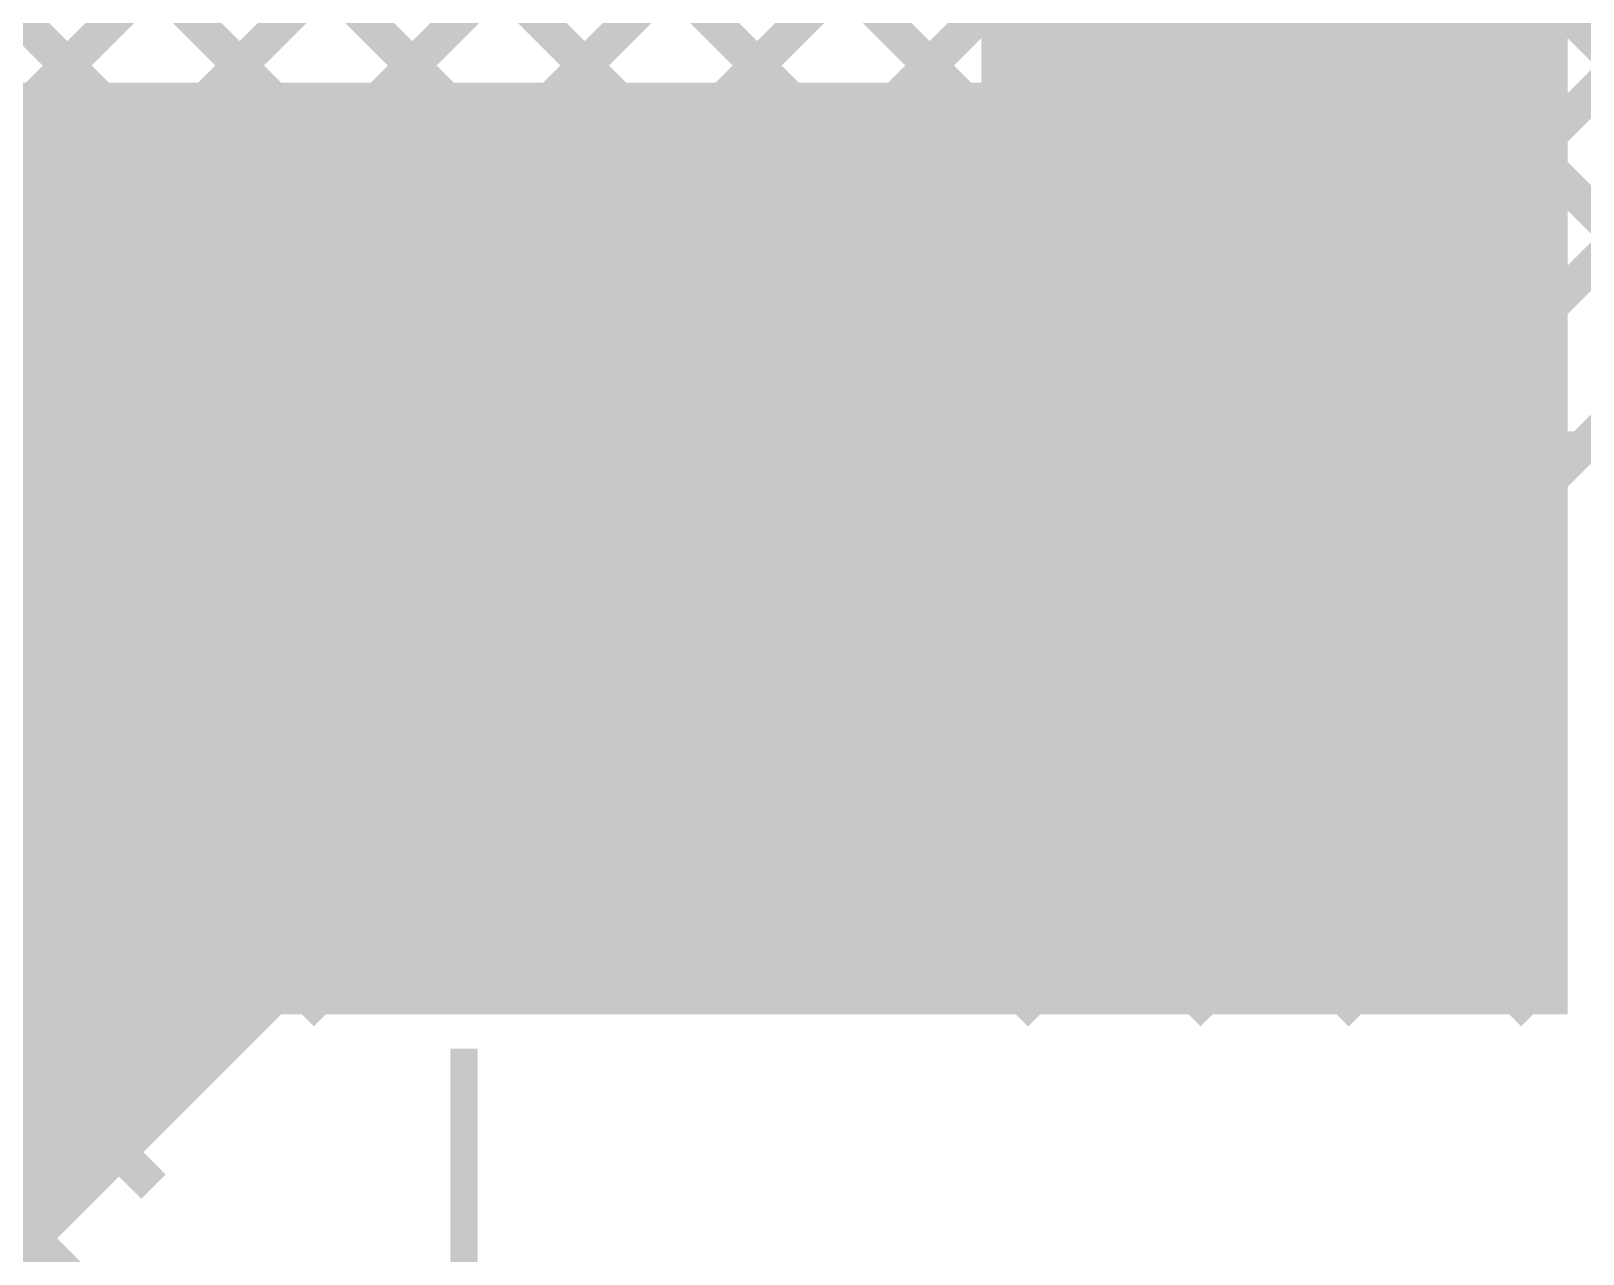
# Model space of a CAD drawing. Extents: x -5 to 112, y -62 to 71.
# Drawn here: x 10.53 to 21.96, y 16.01 to 25.02 of the extents above; entities that cross this region are included whole.
import ezdxf

# ---------------------------------------------------------------- set-up
doc = ezdxf.new("R2010")
doc.units = 0
doc.header["$MEASUREMENT"] = 0
doc.layers.get('0').update_dxf_attribs({"linetype": 'CONTINUOUS'})
for name, color, linetype in [('25-336-0_BOT', 7, 'CONTINUOUS'), ('25-336-0_DRD', 7, 'CONTINUOUS'), ('25-336-0_DRL', 2, 'CONTINUOUS'), ('25-336-0_IN1', 4, 'CONTINUOUS'), ('25-336-0_IN2', 3, 'CONTINUOUS'), ('25-336-0_SMB', 5, 'CONTINUOUS'), ('25-336-0_SMT', 10, 'CONTINUOUS'), ('25-336-0_SPT', 14, 'CONTINUOUS'), ('25-336-0_SST', 9, 'CONTINUOUS'), ('25-336-0_TOP', 12, 'CONTINUOUS'), ('THRUHOLE_TAP', 8, 'CONTINUOUS')]:
    doc.layers.add(name, color=color, linetype=linetype)

# ---------------------------------------------------------------- blocks, each defined once
blk = doc.blocks.new('ROUND_58')
at = {"const_width": 0.35052}
blk.add_lwpolyline([(-0.17526, 0, 1), (0.17526, 0, 1)], format="xyb", close=True, dxfattribs=at)
blk = doc.blocks.new('ROUND_79')
at = {"const_width": 0.10033}
blk.add_lwpolyline([(-0.050164, 0, 1), (0.050164, 0, 1)], format="xyb", close=True, dxfattribs=at)
blk = doc.blocks.new('RECTANGLE_16')
blk.add_solid([(1.3716, 1.0795), (1.3716, -1.0795), (-1.3716, 1.0795), (-1.3716, -1.0795)])
blk = doc.blocks.new('RECTANGLE_36')
blk.add_solid([(2.49936, 1.69926), (2.49936, -1.69926), (-2.49936, 1.69926), (-2.49936, -1.69926)])
blk = doc.blocks.new('ROUND_73')
at = {"const_width": 0.10033}
blk.add_lwpolyline([(-0.050164, 0, 1), (0.050164, 0, 1)], format="xyb", close=True, dxfattribs=at)

msp = doc.modelspace()

# ---------------------------------------------------------------- linework, layer by layer
at = {"layer": '25-336-0_BOT', "const_width": 0.254}
for points in [[(21.717, 25.4), (21.717, 17.907), (12.192, 17.907)], [(17.653, 25.4), (17.653, 24.511)], [(17.8816, 25.4), (17.8816, 17.907)], [(18.1102, 25.4), (18.1102, 17.907)], [(18.3388, 25.4), (18.3388, 17.907)], [(18.5674, 25.4), (18.5674, 17.907)], [(18.796, 25.4), (18.796, 17.907)], [(19.0246, 25.4), (19.0246, 17.907)], [(19.2532, 25.4), (19.2532, 17.907)], [(19.4818, 25.4), (19.4818, 17.907)], [(19.7104, 25.4), (19.7104, 17.907)], [(19.939, 25.4), (19.939, 17.907)], [(20.1676, 25.4), (20.1676, 17.907)], [(20.3962, 25.4), (20.3962, 17.907)], [(20.6248, 25.4), (20.6248, 17.907)], [(20.8534, 25.4), (20.8534, 17.907)], [(21.082, 25.4), (21.082, 17.907)], [(21.3106, 25.4), (21.3106, 17.907)], [(21.5392, 25.4), (21.5392, 17.907)], [(21.717, 24.9936), (17.653, 24.9936)], [(21.717, 24.765), (17.653, 24.765)], [(17.653, 24.511), (-4.064, 24.511)], [(10.5664, 24.511), (10.5664, 16.2814)], [(10.795, 24.511), (10.795, 16.51)], [(11.0236, 24.511), (11.0236, 16.7386)], [(11.2522, 24.511), (11.2522, 16.9672)], [(11.4808, 24.511), (11.4808, 17.1958)], [(11.7094, 24.511), (11.7094, 17.4244)], [(11.938, 24.511), (11.938, 17.653)], [(12.1666, 24.511), (12.1666, 17.8816)], [(12.3952, 24.511), (12.3952, 17.907)], [(12.6238, 24.511), (12.6238, 17.907)], [(12.8524, 24.511), (12.8524, 17.907)], [(13.081, 24.511), (13.081, 17.907)], [(13.3096, 24.511), (13.3096, 17.907)], [(13.5382, 24.511), (13.5382, 17.907)], [(13.7668, 24.511), (13.7668, 17.907)], [(13.9954, 24.511), (13.9954, 17.907)], [(14.224, 24.511), (14.224, 17.907)], [(14.4526, 24.511), (14.4526, 17.907)], [(14.6812, 24.511), (14.6812, 17.907)], [(14.9098, 24.511), (14.9098, 17.907)], [(15.1384, 24.511), (15.1384, 17.907)], [(15.367, 24.511), (15.367, 17.907)], [(15.5956, 24.511), (15.5956, 17.907)], [(15.8242, 24.511), (15.8242, 17.907)], [(16.0528, 24.511), (16.0528, 17.907)], [(16.2814, 24.511), (16.2814, 17.907)], [(16.51, 24.511), (16.51, 17.907)], [(16.7386, 24.511), (16.7386, 17.907)], [(16.9672, 24.511), (16.9672, 17.907)], [(17.1958, 24.511), (17.1958, 17.907)], [(17.4244, 24.511), (17.4244, 17.907)], [(21.717, 24.5364), (17.653, 24.5364)], [(17.653, 24.511), (17.653, 17.907)], [(21.717, 24.3078), (-4.064, 24.3078)], [(21.717, 24.0792), (-4.064, 24.0792)], [(21.717, 23.8506), (-4.064, 23.8506)], [(21.717, 23.622), (-4.064, 23.622)], [(21.717, 23.3934), (-4.064, 23.3934)], [(21.717, 23.1648), (-4.064, 23.1648)], [(21.717, 22.9362), (-4.064, 22.9362)], [(21.717, 22.7076), (-4.064, 22.7076)], [(21.717, 22.479), (-4.064, 22.479)], [(21.717, 22.2504), (-4.064, 22.2504)], [(21.717, 22.0218), (-4.064, 22.0218)], [(21.717, 21.7932), (-4.064, 21.7932)], [(21.717, 21.5646), (-4.064, 21.5646)], [(21.717, 21.336), (-4.064, 21.336)], [(21.717, 21.1074), (-4.064, 21.1074)], [(21.717, 20.8788), (-4.064, 20.8788)], [(21.717, 20.6502), (-4.064, 20.6502)], [(21.717, 20.4216), (-4.064, 20.4216)], [(21.717, 20.193), (-4.064, 20.193)], [(21.717, 19.9644), (-4.064, 19.9644)], [(21.717, 19.7358), (-4.064, 19.7358)], [(21.717, 19.5072), (-4.064, 19.5072)], [(21.717, 19.2786), (-4.064, 19.2786)], [(21.717, 19.05), (-4.064, 19.05)], [(21.717, 18.8214), (-4.064, 18.8214)], [(21.717, 18.5928), (-4.064, 18.5928)], [(21.717, 18.3642), (-4.064, 18.3642)], [(21.717, 18.1356), (-4.064, 18.1356)], [(12.192, 17.907), (-4.064, 17.907)], [(12.192, 17.907), (7.747, 13.462), (7.747, -3.81), (4.318, -3.81)], [(11.9634, 17.6784), (-4.064, 17.6784)], [(11.7348, 17.4498), (-4.064, 17.4498)], [(11.5062, 17.2212), (-4.064, 17.2212)], [(11.2776, 16.9926), (-4.064, 16.9926)], [(11.049, 16.764), (-4.064, 16.764)], [(10.8204, 16.5354), (-4.064, 16.5354)], [(10.5918, 16.3068), (-4.064, 16.3068)]]:
    msp.add_lwpolyline(points, dxfattribs=at)
at = {"layer": '25-336-0_DRD', "const_width": 0.254}
for points in [[(11.43, 24.13), (8.89, 26.67)], [(12.7, 26.67), (10.16, 24.13)], [(12.7, 24.13), (10.16, 26.67)], [(13.97, 26.67), (11.43, 24.13)], [(13.97, 24.13), (11.43, 26.67)], [(15.24, 26.67), (12.7, 24.13)], [(15.24, 24.13), (12.7, 26.67)], [(16.51, 26.67), (13.97, 24.13)], [(16.51, 24.13), (13.97, 26.67)], [(17.78, 26.67), (15.24, 24.13)], [(17.78, 24.13), (15.24, 26.67)], [(24.13, 26.67), (21.59, 24.13)], [(11.43, 25.4), (8.89, 22.86)], [(11.43, 22.86), (8.89, 25.4)], [(12.7, 25.4), (10.16, 22.86)], [(12.7, 22.86), (10.16, 25.4)], [(13.97, 25.4), (11.43, 22.86)], [(13.97, 22.86), (11.43, 25.4)], [(15.24, 25.4), (12.7, 22.86)], [(15.24, 22.86), (12.7, 25.4)], [(16.51, 25.4), (13.97, 22.86)], [(16.51, 22.86), (13.97, 25.4)], [(17.78, 25.4), (15.24, 22.86)], [(17.78, 22.86), (15.24, 25.4)], [(24.13, 25.4), (21.59, 22.86)], [(24.13, 22.86), (21.59, 25.4)], [(11.43, 24.13), (8.89, 21.59)], [(11.43, 21.59), (8.89, 24.13)], [(12.7, 24.13), (10.16, 21.59)], [(12.7, 21.59), (10.16, 24.13)], [(13.97, 24.13), (11.43, 21.59)], [(13.97, 21.59), (11.43, 24.13)], [(15.24, 24.13), (12.7, 21.59)], [(15.24, 21.59), (12.7, 24.13)], [(16.51, 24.13), (13.97, 21.59)], [(16.51, 21.59), (13.97, 24.13)], [(17.78, 24.13), (15.24, 21.59)], [(17.78, 21.59), (15.24, 24.13)], [(24.13, 24.13), (21.59, 21.59)], [(24.13, 21.59), (21.59, 24.13)], [(11.43, 22.86), (8.89, 20.32)], [(11.43, 20.32), (8.89, 22.86)], [(12.7, 22.86), (10.16, 20.32)], [(12.7, 20.32), (10.16, 22.86)], [(20.32, 22.86), (17.78, 20.32)], [(20.32, 20.32), (17.78, 22.86)], [(21.59, 22.86), (19.05, 20.32)], [(21.59, 20.32), (19.05, 22.86)], [(11.43, 21.59), (8.89, 19.05)], [(11.43, 19.05), (8.89, 21.59)], [(12.7, 21.59), (10.16, 19.05)], [(12.7, 19.05), (10.16, 21.59)], [(20.32, 21.59), (17.78, 19.05)], [(20.32, 19.05), (17.78, 21.59)], [(21.59, 21.59), (19.05, 19.05)], [(21.59, 19.05), (19.05, 21.59)], [(11.43, 20.32), (8.89, 17.78)], [(11.43, 17.78), (8.89, 20.32)], [(12.7, 20.32), (10.16, 17.78)], [(12.7, 17.78), (10.16, 20.32)], [(20.32, 20.32), (17.78, 17.78)], [(20.32, 17.78), (17.78, 20.32)], [(21.59, 20.32), (19.05, 17.78)], [(21.59, 17.78), (19.05, 20.32)], [(11.43, 19.05), (8.89, 16.51)], [(11.43, 16.51), (8.89, 19.05)], [(11.43, 17.78), (8.89, 15.24)], [(11.43, 15.24), (8.89, 17.78)]]:
    msp.add_lwpolyline(points, dxfattribs=at)
at = {"layer": '25-336-0_IN1', "const_width": 0.254}
for points in [[(21.717, 24.511), (-4.064, 24.511), (-4.064, 4.699)], [(10.5664, 24.511), (10.5664, 16.2814)], [(10.795, 24.511), (10.795, 16.51)], [(11.0236, 24.511), (11.0236, 16.7386)], [(11.2522, 24.511), (11.2522, 16.9672)], [(11.4808, 24.511), (11.4808, 17.1958)], [(11.7094, 24.511), (11.7094, 17.4244)], [(11.938, 24.511), (11.938, 17.653)], [(12.1666, 24.511), (12.1666, 17.8816)], [(12.3952, 24.511), (12.3952, 17.907)], [(12.6238, 24.511), (12.6238, 17.907)], [(12.8524, 24.511), (12.8524, 17.907)], [(13.081, 24.511), (13.081, 17.907)], [(13.3096, 24.511), (13.3096, 17.907)], [(13.5382, 24.511), (13.5382, 17.907)], [(13.7668, 24.511), (13.7668, 17.907)], [(13.9954, 24.511), (13.9954, 17.907)], [(14.224, 24.511), (14.224, 17.907)], [(14.4526, 24.511), (14.4526, 17.907)], [(14.6812, 24.511), (14.6812, 17.907)], [(14.9098, 24.511), (14.9098, 17.907)], [(15.1384, 24.511), (15.1384, 17.907)], [(15.367, 24.511), (15.367, 17.907)], [(15.5956, 24.511), (15.5956, 17.907)], [(15.8242, 24.511), (15.8242, 17.907)], [(16.0528, 24.511), (16.0528, 17.907)], [(16.2814, 24.511), (16.2814, 17.907)], [(16.51, 24.511), (16.51, 17.907)], [(16.7386, 24.511), (16.7386, 17.907)], [(16.9672, 24.511), (16.9672, 17.907)], [(17.1958, 24.511), (17.1958, 17.907)], [(17.4244, 24.511), (17.4244, 17.907)], [(17.653, 24.511), (17.653, 17.907)], [(17.8816, 24.511), (17.8816, 17.907)], [(18.1102, 24.511), (18.1102, 17.907)], [(18.3388, 24.511), (18.3388, 17.907)], [(18.5674, 24.511), (18.5674, 17.907)], [(18.796, 24.511), (18.796, 17.907)], [(19.0246, 24.511), (19.0246, 17.907)], [(19.2532, 24.511), (19.2532, 17.907)], [(19.4818, 24.511), (19.4818, 17.907)], [(19.7104, 24.511), (19.7104, 17.907)], [(19.939, 24.511), (19.939, 17.907)], [(20.1676, 24.511), (20.1676, 17.907)], [(20.3962, 24.511), (20.3962, 17.907)], [(20.6248, 24.511), (20.6248, 17.907)], [(20.8534, 24.511), (20.8534, 17.907)], [(21.082, 24.511), (21.082, 17.907)], [(21.3106, 24.511), (21.3106, 17.907)], [(21.5392, 24.511), (21.5392, 17.907)], [(21.717, 24.511), (21.717, 17.907)], [(21.717, 24.3078), (-4.064, 24.3078)], [(21.717, 24.0792), (-4.064, 24.0792)], [(21.717, 23.8506), (-4.064, 23.8506)], [(21.717, 23.622), (-4.064, 23.622)], [(21.717, 23.3934), (-4.064, 23.3934)], [(21.717, 23.1648), (-4.064, 23.1648)], [(21.717, 22.9362), (-4.064, 22.9362)], [(21.717, 22.7076), (-4.064, 22.7076)], [(21.717, 22.479), (-4.064, 22.479)], [(21.717, 22.2504), (-4.064, 22.2504)], [(21.717, 22.0218), (-4.064, 22.0218)], [(21.717, 21.7932), (-4.064, 21.7932)], [(21.717, 21.5646), (-4.064, 21.5646)], [(21.717, 21.336), (-4.064, 21.336)], [(21.717, 21.1074), (-4.064, 21.1074)], [(21.717, 20.8788), (-4.064, 20.8788)], [(21.717, 20.6502), (-4.064, 20.6502)], [(21.717, 20.4216), (-4.064, 20.4216)], [(21.717, 20.193), (-4.064, 20.193)], [(21.717, 19.9644), (-4.064, 19.9644)], [(21.717, 19.7358), (-4.064, 19.7358)], [(21.717, 19.5072), (-4.064, 19.5072)], [(21.717, 19.2786), (-4.064, 19.2786)], [(21.717, 19.05), (-4.064, 19.05)], [(21.717, 18.8214), (-4.064, 18.8214)], [(21.717, 18.5928), (-4.064, 18.5928)], [(21.717, 18.3642), (-4.064, 18.3642)], [(21.717, 18.1356), (-4.064, 18.1356)], [(12.192, 17.907), (-4.064, 17.907)], [(12.192, 17.907), (7.747, 13.462)], [(21.717, 17.907), (12.192, 17.907)], [(11.9634, 17.6784), (-4.064, 17.6784)], [(11.7348, 17.4498), (-4.064, 17.4498)], [(11.5062, 17.2212), (-4.064, 17.2212)], [(11.2776, 16.9926), (-4.064, 16.9926)], [(11.049, 16.764), (-4.064, 16.764)], [(10.8204, 16.5354), (-4.064, 16.5354)], [(10.5918, 16.3068), (-4.064, 16.3068)]]:
    msp.add_lwpolyline(points, dxfattribs=at)
at = {"layer": '25-336-0_IN2', "const_width": 0.254}
for points in [[(21.717, 25.4), (17.653, 25.4), (17.653, 24.511), (-4.064, 24.511), (-4.064, 4.699)], [(17.8816, 25.4), (17.8816, 17.907)], [(18.1102, 25.4), (18.1102, 17.907)], [(18.3388, 25.4), (18.3388, 17.907)], [(18.5674, 25.4), (18.5674, 17.907)], [(18.796, 25.4), (18.796, 17.907)], [(19.0246, 25.4), (19.0246, 17.907)], [(19.2532, 25.4), (19.2532, 17.907)], [(19.4818, 25.4), (19.4818, 17.907)], [(19.7104, 25.4), (19.7104, 17.907)], [(19.939, 25.4), (19.939, 17.907)], [(20.1676, 25.4), (20.1676, 17.907)], [(20.3962, 25.4), (20.3962, 17.907)], [(20.6248, 25.4), (20.6248, 17.907)], [(20.8534, 25.4), (20.8534, 17.907)], [(21.082, 25.4), (21.082, 17.907)], [(21.3106, 25.4), (21.3106, 17.907)], [(21.5392, 25.4), (21.5392, 17.907)], [(21.717, 25.4), (21.717, 17.907)], [(21.717, 24.9936), (17.653, 24.9936)], [(21.717, 24.765), (17.653, 24.765)], [(10.5664, 24.511), (10.5664, 16.2814)], [(10.795, 24.511), (10.795, 16.51)], [(11.0236, 24.511), (11.0236, 16.7386)], [(11.2522, 24.511), (11.2522, 16.9672)], [(11.4808, 24.511), (11.4808, 17.1958)], [(11.7094, 24.511), (11.7094, 17.4244)], [(11.938, 24.511), (11.938, 17.653)], [(12.1666, 24.511), (12.1666, 17.8816)], [(12.3952, 24.511), (12.3952, 17.907)], [(12.6238, 24.511), (12.6238, 17.907)], [(12.8524, 24.511), (12.8524, 17.907)], [(13.081, 24.511), (13.081, 17.907)], [(13.3096, 24.511), (13.3096, 17.907)], [(13.5382, 24.511), (13.5382, 17.907)], [(13.7668, 24.511), (13.7668, 17.907)], [(13.9954, 24.511), (13.9954, 17.907)], [(14.224, 24.511), (14.224, 17.907)], [(14.4526, 24.511), (14.4526, 17.907)], [(14.6812, 24.511), (14.6812, 17.907)], [(14.9098, 24.511), (14.9098, 17.907)], [(15.1384, 24.511), (15.1384, 17.907)], [(15.367, 24.511), (15.367, 17.907)], [(15.5956, 24.511), (15.5956, 17.907)], [(15.8242, 24.511), (15.8242, 17.907)], [(16.0528, 24.511), (16.0528, 17.907)], [(16.2814, 24.511), (16.2814, 17.907)], [(16.51, 24.511), (16.51, 17.907)], [(16.7386, 24.511), (16.7386, 17.907)], [(16.9672, 24.511), (16.9672, 17.907)], [(17.1958, 24.511), (17.1958, 17.907)], [(17.4244, 24.511), (17.4244, 17.907)], [(21.717, 24.5364), (17.653, 24.5364)], [(17.653, 24.511), (17.653, 17.907)], [(21.717, 24.3078), (-4.064, 24.3078)], [(21.717, 24.0792), (-4.064, 24.0792)], [(21.717, 23.8506), (-4.064, 23.8506)], [(21.717, 23.622), (-4.064, 23.622)], [(21.717, 23.3934), (-4.064, 23.3934)], [(21.717, 23.1648), (-4.064, 23.1648)], [(21.717, 22.9362), (-4.064, 22.9362)], [(21.717, 22.7076), (-4.064, 22.7076)], [(21.717, 22.479), (-4.064, 22.479)], [(21.717, 22.2504), (-4.064, 22.2504)], [(21.717, 22.0218), (-4.064, 22.0218)], [(21.717, 21.7932), (-4.064, 21.7932)], [(21.717, 21.5646), (-4.064, 21.5646)], [(21.717, 21.336), (-4.064, 21.336)], [(21.717, 21.1074), (-4.064, 21.1074)], [(21.717, 20.8788), (-4.064, 20.8788)], [(21.717, 20.6502), (-4.064, 20.6502)], [(21.717, 20.4216), (-4.064, 20.4216)], [(21.717, 20.193), (-4.064, 20.193)], [(21.717, 19.9644), (-4.064, 19.9644)], [(21.717, 19.7358), (-4.064, 19.7358)], [(21.717, 19.5072), (-4.064, 19.5072)], [(21.717, 19.2786), (-4.064, 19.2786)], [(21.717, 19.05), (-4.064, 19.05)], [(21.717, 18.8214), (-4.064, 18.8214)], [(21.717, 18.5928), (-4.064, 18.5928)], [(21.717, 18.3642), (-4.064, 18.3642)], [(21.717, 18.1356), (-4.064, 18.1356)], [(12.192, 17.907), (-4.064, 17.907)], [(12.192, 17.907), (7.747, 13.462)], [(21.717, 17.907), (12.192, 17.907)], [(11.9634, 17.6784), (-4.064, 17.6784)], [(11.7348, 17.4498), (-4.064, 17.4498)], [(11.5062, 17.2212), (-4.064, 17.2212)], [(11.2776, 16.9926), (-4.064, 16.9926)], [(11.049, 16.764), (-4.064, 16.764)], [(10.8204, 16.5354), (-4.064, 16.5354)], [(10.5918, 16.3068), (-4.064, 16.3068)]]:
    msp.add_lwpolyline(points, dxfattribs=at)
at = {"layer": '25-336-0_SMB', "const_width": 0.254}
for points in [[(21.463, 25.146), (21.463, 18.288), (11.938, 18.288)], [(18.034, 25.146), (18.034, 24.13)], [(18.161, 25.146), (18.161, 18.288)], [(18.3896, 25.146), (18.3896, 18.288)], [(18.6182, 25.146), (18.6182, 18.288)], [(18.8468, 25.146), (18.8468, 18.288)], [(19.0754, 25.146), (19.0754, 18.288)], [(19.304, 25.146), (19.304, 18.288)], [(19.5326, 25.146), (19.5326, 18.288)], [(19.7612, 25.146), (19.7612, 18.288)], [(19.9898, 25.146), (19.9898, 18.288)], [(20.2184, 25.146), (20.2184, 18.288)], [(20.447, 25.146), (20.447, 18.288)], [(20.6756, 25.146), (20.6756, 18.288)], [(20.9042, 25.146), (20.9042, 18.288)], [(21.1328, 25.146), (21.1328, 18.288)], [(21.3614, 25.146), (21.3614, 18.288)], [(21.463, 25.1206), (18.034, 25.1206)], [(21.463, 24.892), (18.034, 24.892)], [(21.463, 24.6634), (18.034, 24.6634)], [(21.463, 24.4348), (18.034, 24.4348)], [(18.034, 24.13), (-3.429, 24.13)], [(10.6172, 24.13), (10.6172, 16.9672)], [(10.8458, 24.13), (10.8458, 17.1958)], [(11.0744, 24.13), (11.0744, 17.4244)], [(11.303, 24.13), (11.303, 17.653)], [(11.5316, 24.13), (11.5316, 17.8816)], [(11.7602, 24.13), (11.7602, 18.1102)], [(11.9888, 24.13), (11.9888, 18.288)], [(12.2174, 24.13), (12.2174, 18.288)], [(12.446, 24.13), (12.446, 18.288)], [(12.6746, 24.13), (12.6746, 18.288)], [(12.9032, 24.13), (12.9032, 18.288)], [(13.1318, 24.13), (13.1318, 18.288)], [(13.3604, 24.13), (13.3604, 18.288)], [(13.589, 24.13), (13.589, 18.288)], [(13.8176, 24.13), (13.8176, 18.288)], [(14.0462, 24.13), (14.0462, 18.288)], [(14.2748, 24.13), (14.2748, 18.288)], [(14.5034, 24.13), (14.5034, 18.288)], [(14.732, 24.13), (14.732, 18.288)], [(14.9606, 24.13), (14.9606, 18.288)], [(15.1892, 24.13), (15.1892, 18.288)], [(15.4178, 24.13), (15.4178, 18.288)], [(15.6464, 24.13), (15.6464, 18.288)], [(15.875, 24.13), (15.875, 18.288)], [(16.1036, 24.13), (16.1036, 18.288)], [(16.3322, 24.13), (16.3322, 18.288)], [(16.5608, 24.13), (16.5608, 18.288)], [(16.7894, 24.13), (16.7894, 18.288)], [(17.018, 24.13), (17.018, 18.288)], [(17.2466, 24.13), (17.2466, 18.288)], [(17.4752, 24.13), (17.4752, 18.288)], [(17.7038, 24.13), (17.7038, 18.288)], [(17.9324, 24.13), (17.9324, 18.288)], [(21.463, 24.2062), (18.034, 24.2062)], [(21.463, 23.9776), (-3.429, 23.9776)], [(21.463, 23.749), (-3.429, 23.749)], [(21.463, 23.5204), (-3.429, 23.5204)], [(21.463, 23.2918), (-3.429, 23.2918)], [(21.463, 23.0632), (-3.429, 23.0632)], [(21.463, 22.8346), (-3.429, 22.8346)], [(21.463, 22.606), (-3.429, 22.606)], [(21.463, 22.3774), (-3.429, 22.3774)], [(21.463, 22.1488), (-3.429, 22.1488)], [(21.463, 21.9202), (-3.429, 21.9202)], [(21.463, 21.6916), (-3.429, 21.6916)], [(21.463, 21.463), (-3.429, 21.463)], [(21.463, 21.2344), (-3.429, 21.2344)], [(21.463, 21.0058), (-3.429, 21.0058)], [(21.463, 20.7772), (-3.429, 20.7772)], [(21.463, 20.5486), (-3.429, 20.5486)], [(21.463, 20.32), (-3.429, 20.32)], [(21.463, 20.0914), (-3.429, 20.0914)], [(21.463, 19.8628), (-3.429, 19.8628)], [(21.463, 19.6342), (-3.429, 19.6342)], [(21.463, 19.4056), (-3.429, 19.4056)], [(21.463, 19.177), (-3.429, 19.177)], [(21.463, 18.9484), (-3.429, 18.9484)], [(21.463, 18.7198), (-3.429, 18.7198)], [(21.463, 18.4912), (-3.429, 18.4912)], [(11.938, 18.288), (7.366, 13.716), (7.366, -3.556), (4.699, -3.556)], [(11.9126, 18.2626), (-3.429, 18.2626)], [(11.684, 18.034), (-3.429, 18.034)], [(11.4554, 17.8054), (-3.429, 17.8054)], [(11.2268, 17.5768), (-3.429, 17.5768)], [(10.9982, 17.3482), (-3.429, 17.3482)], [(10.7696, 17.1196), (-3.429, 17.1196)], [(10.541, 16.891), (-3.429, 16.891)]]:
    msp.add_lwpolyline(points, dxfattribs=at)
at = {"layer": '25-336-0_SMT', "const_width": 0.254}
for points in [[(21.463, 25.146), (17.907, 25.146), (17.907, 24.13), (-3.556, 24.13), (-3.556, 5.08)], [(18.034, 25.146), (18.034, 18.288)], [(18.2626, 25.146), (18.2626, 18.288)], [(18.4912, 25.146), (18.4912, 18.288)], [(18.7198, 25.146), (18.7198, 18.288)], [(18.9484, 25.146), (18.9484, 18.288)], [(19.177, 25.146), (19.177, 18.288)], [(19.4056, 25.146), (19.4056, 18.288)], [(19.6342, 25.146), (19.6342, 18.288)], [(19.8628, 25.146), (19.8628, 18.288)], [(20.0914, 25.146), (20.0914, 18.288)], [(20.32, 25.146), (20.32, 18.288)], [(20.5486, 25.146), (20.5486, 18.288)], [(20.7772, 25.146), (20.7772, 18.288)], [(21.0058, 25.146), (21.0058, 18.288)], [(21.2344, 25.146), (21.2344, 18.288)], [(21.463, 25.146), (21.463, 18.288)], [(21.463, 24.9174), (17.907, 24.9174)], [(21.463, 24.6888), (17.907, 24.6888)], [(21.463, 24.4602), (17.907, 24.4602)], [(21.463, 24.2316), (17.907, 24.2316)], [(10.4902, 24.13), (10.4902, 16.7132)], [(10.7188, 24.13), (10.7188, 16.9418)], [(10.9474, 24.13), (10.9474, 17.1704)], [(11.176, 24.13), (11.176, 17.399)], [(11.4046, 24.13), (11.4046, 17.6276)], [(11.6332, 24.13), (11.6332, 17.8562)], [(11.8618, 24.13), (11.8618, 18.0848)], [(12.0904, 24.13), (12.0904, 18.288)], [(12.319, 24.13), (12.319, 18.288)], [(12.5476, 24.13), (12.5476, 18.288)], [(12.7762, 24.13), (12.7762, 18.288)], [(13.0048, 24.13), (13.0048, 18.288)], [(13.2334, 24.13), (13.2334, 18.288)], [(13.462, 24.13), (13.462, 18.288)], [(13.6906, 24.13), (13.6906, 18.288)], [(13.9192, 24.13), (13.9192, 18.288)], [(14.1478, 24.13), (14.1478, 18.288)], [(14.3764, 24.13), (14.3764, 18.288)], [(14.605, 24.13), (14.605, 18.288)], [(14.8336, 24.13), (14.8336, 18.288)], [(15.0622, 24.13), (15.0622, 18.288)], [(15.2908, 24.13), (15.2908, 18.288)], [(15.5194, 24.13), (15.5194, 18.288)], [(15.748, 24.13), (15.748, 18.288)], [(15.9766, 24.13), (15.9766, 18.288)], [(16.2052, 24.13), (16.2052, 18.288)], [(16.4338, 24.13), (16.4338, 18.288)], [(16.6624, 24.13), (16.6624, 18.288)], [(16.891, 24.13), (16.891, 18.288)], [(17.1196, 24.13), (17.1196, 18.288)], [(17.3482, 24.13), (17.3482, 18.288)], [(17.5768, 24.13), (17.5768, 18.288)], [(17.8054, 24.13), (17.8054, 18.288)], [(21.463, 24.003), (-3.556, 24.003)], [(21.463, 23.7744), (-3.556, 23.7744)], [(21.463, 23.5458), (-3.556, 23.5458)], [(21.463, 23.3172), (-3.556, 23.3172)], [(21.463, 23.0886), (-3.556, 23.0886)], [(21.463, 22.86), (-3.556, 22.86)], [(21.463, 22.6314), (-3.556, 22.6314)], [(21.463, 22.4028), (-3.556, 22.4028)], [(21.463, 22.1742), (-3.556, 22.1742)], [(21.463, 21.9456), (-3.556, 21.9456)], [(21.463, 21.717), (-3.556, 21.717)], [(21.463, 21.4884), (-3.556, 21.4884)], [(21.463, 21.2598), (-3.556, 21.2598)], [(21.463, 21.0312), (-3.556, 21.0312)], [(21.463, 20.8026), (-3.556, 20.8026)], [(21.463, 20.574), (-3.556, 20.574)], [(21.463, 20.3454), (-3.556, 20.3454)], [(21.463, 20.1168), (-3.556, 20.1168)], [(21.463, 19.8882), (-3.556, 19.8882)], [(21.463, 19.6596), (-3.556, 19.6596)], [(21.463, 19.431), (-3.556, 19.431)], [(21.463, 19.2024), (-3.556, 19.2024)], [(21.463, 18.9738), (-3.556, 18.9738)], [(21.463, 18.7452), (-3.556, 18.7452)], [(21.463, 18.5166), (-3.556, 18.5166)], [(12.065, 18.288), (-3.556, 18.288)], [(12.065, 18.288), (6.35, 12.573)], [(21.463, 18.288), (12.065, 18.288)], [(11.8364, 18.0594), (-3.556, 18.0594)], [(11.6078, 17.8308), (-3.556, 17.8308)], [(11.3792, 17.6022), (-3.556, 17.6022)], [(11.1506, 17.3736), (-3.556, 17.3736)], [(10.922, 17.145), (-3.556, 17.145)], [(10.6934, 16.9164), (-3.556, 16.9164)], [(10.4648, 16.6878), (-3.556, 16.6878)]]:
    msp.add_lwpolyline(points, dxfattribs=at)
at = {"layer": '25-336-0_SST'}
for points, const_width in [([(17.68856, 28.22956), (17.68602, 23.876), (17.68602, 22.2377), (21.68398, 22.2377), (21.6916, 29.3624), (21.2344, 29.8196), (18.034, 29.8196), (17.6784, 29.3878), (17.68856, 28.22956)], 0.1524), ([(26.924, 21.463), (26.924, 21.971), (13.716, 21.971), (13.716, 21.463)], 0.20066), ([(13.716, 14.224), (13.716, 17.526)], 0.20066)]:
    msp.add_lwpolyline(points, dxfattribs=dict(at, const_width=const_width))
at = {"layer": '25-336-0_TOP', "const_width": 0.254}
for points in [[(21.717, 25.4), (17.653, 25.4), (17.653, 24.511), (-4.064, 24.511), (-4.064, 4.699)], [(17.8816, 25.4), (17.8816, 17.907)], [(18.1102, 25.4), (18.1102, 17.907)], [(18.3388, 25.4), (18.3388, 17.907)], [(18.5674, 25.4), (18.5674, 17.907)], [(18.796, 25.4), (18.796, 17.907)], [(19.0246, 25.4), (19.0246, 17.907)], [(19.2532, 25.4), (19.2532, 17.907)], [(19.4818, 25.4), (19.4818, 17.907)], [(19.7104, 25.4), (19.7104, 17.907)], [(19.939, 25.4), (19.939, 17.907)], [(20.1676, 25.4), (20.1676, 17.907)], [(20.3962, 25.4), (20.3962, 17.907)], [(20.6248, 25.4), (20.6248, 17.907)], [(20.8534, 25.4), (20.8534, 17.907)], [(21.082, 25.4), (21.082, 17.907)], [(21.3106, 25.4), (21.3106, 17.907)], [(21.5392, 25.4), (21.5392, 17.907)], [(21.717, 25.4), (21.717, 17.907)], [(21.717, 24.9936), (17.653, 24.9936)], [(21.717, 24.765), (17.653, 24.765)], [(10.5664, 24.511), (10.5664, 16.1544)], [(10.795, 24.511), (10.795, 16.383)], [(11.0236, 24.511), (11.0236, 16.6116)], [(11.2522, 24.511), (11.2522, 16.8402)], [(11.4808, 24.511), (11.4808, 17.0688)], [(11.7094, 24.511), (11.7094, 17.2974)], [(11.938, 24.511), (11.938, 17.526)], [(12.1666, 24.511), (12.1666, 17.7546)], [(12.3952, 24.511), (12.3952, 17.907)], [(12.6238, 24.511), (12.6238, 17.907)], [(12.8524, 24.511), (12.8524, 17.907)], [(13.081, 24.511), (13.081, 17.907)], [(13.3096, 24.511), (13.3096, 17.907)], [(13.5382, 24.511), (13.5382, 17.907)], [(13.7668, 24.511), (13.7668, 17.907)], [(13.9954, 24.511), (13.9954, 17.907)], [(14.224, 24.511), (14.224, 17.907)], [(14.4526, 24.511), (14.4526, 17.907)], [(14.6812, 24.511), (14.6812, 17.907)], [(14.9098, 24.511), (14.9098, 17.907)], [(15.1384, 24.511), (15.1384, 17.907)], [(15.367, 24.511), (15.367, 17.907)], [(15.5956, 24.511), (15.5956, 17.907)], [(15.8242, 24.511), (15.8242, 17.907)], [(16.0528, 24.511), (16.0528, 17.907)], [(16.2814, 24.511), (16.2814, 17.907)], [(16.51, 24.511), (16.51, 17.907)], [(16.7386, 24.511), (16.7386, 17.907)], [(16.9672, 24.511), (16.9672, 17.907)], [(17.1958, 24.511), (17.1958, 17.907)], [(17.4244, 24.511), (17.4244, 17.907)], [(21.717, 24.5364), (17.653, 24.5364)], [(17.653, 24.511), (17.653, 17.907)], [(21.717, 24.3078), (-4.064, 24.3078)], [(21.717, 24.0792), (-4.064, 24.0792)], [(21.717, 23.8506), (-4.064, 23.8506)], [(21.717, 23.622), (-4.064, 23.622)], [(21.717, 23.3934), (-4.064, 23.3934)], [(21.717, 23.1648), (-4.064, 23.1648)], [(21.717, 22.9362), (-4.064, 22.9362)], [(21.717, 22.7076), (-4.064, 22.7076)], [(21.717, 22.479), (-4.064, 22.479)], [(21.717, 22.2504), (-4.064, 22.2504)], [(21.717, 22.0218), (-4.064, 22.0218)], [(21.717, 21.7932), (-4.064, 21.7932)], [(21.717, 21.5646), (-4.064, 21.5646)], [(21.717, 21.336), (-4.064, 21.336)], [(21.717, 21.1074), (-4.064, 21.1074)], [(21.717, 20.8788), (-4.064, 20.8788)], [(21.717, 20.6502), (-4.064, 20.6502)], [(21.717, 20.4216), (-4.064, 20.4216)], [(21.717, 20.193), (-4.064, 20.193)], [(21.717, 19.9644), (-4.064, 19.9644)], [(21.717, 19.7358), (-4.064, 19.7358)], [(21.717, 19.5072), (-4.064, 19.5072)], [(21.717, 19.2786), (-4.064, 19.2786)], [(21.717, 19.05), (-4.064, 19.05)], [(21.717, 18.8214), (-4.064, 18.8214)], [(21.717, 18.5928), (-4.064, 18.5928)], [(21.717, 18.3642), (-4.064, 18.3642)], [(21.717, 18.1356), (-4.064, 18.1356)], [(12.319, 17.907), (-4.064, 17.907)], [(12.319, 17.907), (6.858, 12.446)], [(21.717, 17.907), (12.319, 17.907)], [(12.0904, 17.6784), (-4.064, 17.6784)], [(11.8618, 17.4498), (-4.064, 17.4498)], [(11.6332, 17.2212), (-4.064, 17.2212)], [(11.4046, 16.9926), (-4.064, 16.9926)], [(11.176, 16.764), (-4.064, 16.764)], [(10.9474, 16.5354), (-4.064, 16.5354)], [(10.7188, 16.3068), (-4.064, 16.3068)], [(10.4902, 16.0782), (-4.064, 16.0782)]]:
    msp.add_lwpolyline(points, dxfattribs=at)

# ---------------------------------------------------------------- block references
at = {"layer": '25-336-0_BOT'}
for p in [(11.43, 24.13), (12.7, 24.13), (13.97, 24.13), (15.24, 24.13), (16.51, 24.13), (11.43, 22.86), (12.7, 22.86), (13.97, 22.86), (15.24, 22.86), (16.51, 22.86), (11.43, 21.59), (19.05, 21.59), (20.32, 21.59), (11.43, 20.32), (19.05, 20.32), (20.32, 20.32), (11.43, 19.05), (19.05, 19.05), (20.32, 19.05)]:
    msp.add_blockref('ROUND_58', p, dxfattribs=at)
at = {"layer": '25-336-0_DRL'}
for p in [(11.43, 24.13), (12.7, 24.13), (13.97, 24.13), (15.24, 24.13), (16.51, 24.13), (11.43, 22.86), (12.7, 22.86), (13.97, 22.86), (15.24, 22.86), (16.51, 22.86), (11.43, 21.59), (19.05, 21.59), (20.32, 21.59), (11.43, 20.32), (19.05, 20.32), (20.32, 20.32), (11.43, 19.05), (19.05, 19.05), (20.32, 19.05)]:
    msp.add_blockref('ROUND_79', p, dxfattribs=at)
at = {"layer": '25-336-0_IN1'}
for p in [(11.43, 24.13), (12.7, 24.13), (13.97, 24.13), (15.24, 24.13), (16.51, 24.13), (11.43, 22.86), (12.7, 22.86), (13.97, 22.86), (15.24, 22.86), (16.51, 22.86), (11.43, 21.59), (19.05, 21.59), (20.32, 21.59), (11.43, 20.32), (19.05, 20.32), (20.32, 20.32), (11.43, 19.05), (19.05, 19.05), (20.32, 19.05)]:
    msp.add_blockref('ROUND_58', p, dxfattribs=at)
at = {"layer": '25-336-0_IN2'}
for p in [(11.43, 24.13), (12.7, 24.13), (13.97, 24.13), (15.24, 24.13), (16.51, 24.13), (11.43, 22.86), (12.7, 22.86), (13.97, 22.86), (15.24, 22.86), (16.51, 22.86), (11.43, 21.59), (19.05, 21.59), (20.32, 21.59), (11.43, 20.32), (19.05, 20.32), (20.32, 20.32), (11.43, 19.05), (19.05, 19.05), (20.32, 19.05)]:
    msp.add_blockref('ROUND_58', p, dxfattribs=at)
at = {"layer": '25-336-0_SMT'}
for name, p in [('RECTANGLE_16', (19.685, 23.8252)), ('RECTANGLE_36', (14.97076, 19.57578))]:
    msp.add_blockref(name, p, dxfattribs=at)
at = {"layer": '25-336-0_SPT'}
for name, p in [('RECTANGLE_16', (19.685, 23.8252)), ('RECTANGLE_36', (14.97076, 19.57578))]:
    msp.add_blockref(name, p, dxfattribs=at)
at = {"layer": '25-336-0_TOP'}
for name, p in [('RECTANGLE_16', (19.685, 23.8252)), ('ROUND_58', (11.43, 24.13)), ('ROUND_58', (12.7, 24.13)), ('ROUND_58', (13.97, 24.13)), ('ROUND_58', (15.24, 24.13)), ('ROUND_58', (16.51, 24.13)), ('ROUND_58', (11.43, 22.86)), ('ROUND_58', (12.7, 22.86)), ('ROUND_58', (13.97, 22.86)), ('ROUND_58', (15.24, 22.86)), ('ROUND_58', (16.51, 22.86)), ('ROUND_58', (11.43, 21.59)), ('ROUND_58', (19.05, 21.59)), ('ROUND_58', (20.32, 21.59)), ('RECTANGLE_36', (14.97076, 19.57578)), ('ROUND_58', (11.43, 20.32)), ('ROUND_58', (19.05, 20.32)), ('ROUND_58', (20.32, 20.32)), ('ROUND_58', (11.43, 19.05)), ('ROUND_58', (19.05, 19.05)), ('ROUND_58', (20.32, 19.05))]:
    msp.add_blockref(name, p, dxfattribs=at)
at = {"layer": 'THRUHOLE_TAP'}
for p in [(11.43, 24.13), (12.7, 24.13), (13.97, 24.13), (15.24, 24.13), (16.51, 24.13), (11.43, 22.86), (12.7, 22.86), (13.97, 22.86), (15.24, 22.86), (16.51, 22.86), (11.43, 21.59), (19.05, 21.59), (20.32, 21.59), (11.43, 20.32), (19.05, 20.32), (20.32, 20.32), (11.43, 19.05), (19.05, 19.05), (20.32, 19.05)]:
    msp.add_blockref('ROUND_73', p, dxfattribs=at)

doc.saveas('drawing.dxf')
